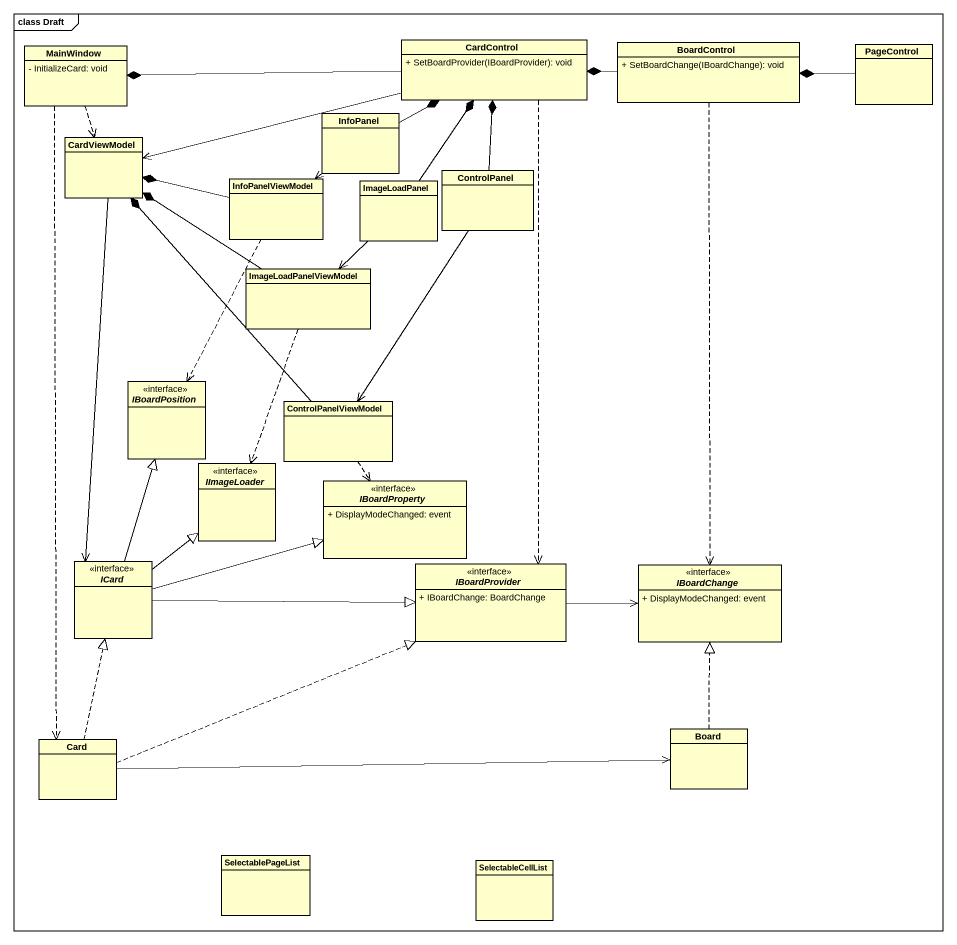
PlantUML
@startuml
mainframe class Draft
hide circle
hide empty members
skinparam classAttributeIconSize 0
class MainWindow {
  - InitializeCard: void
}
class CardControl {
  + SetBoardProvider(IBoardProvider): void
}
class BoardControl {
  + SetBoardChange(IBoardChange): void
}
class PageControl
class CardViewModel
class InfoPanel
class InfoPanelViewModel
class ImageLoadPanel
class ControlPanel
class ImageLoadPanelViewModel
interface IBoardPosition <<interface>>
class ControlPanelViewModel
interface IImageLoader <<interface>>
interface IBoardProperty <<interface>> {
  + DisplayModeChanged: event
}
interface ICard <<interface>>
interface IBoardProvider <<interface>> {
  + IBoardChange: BoardChange
}
interface IBoardChange <<interface>> {
  + DisplayModeChanged: event
}
class "Card" as Card_
class Board
class SelectablePageList
class SelectableCellList
MainWindow ..> CardViewModel
MainWindow ..> Card_
CardControl -left-* MainWindow
CardControl -left-> CardViewModel
CardControl ..> IBoardProvider
BoardControl -left-* CardControl
BoardControl ..> IBoardChange
PageControl -left-* BoardControl
CardViewModel --> ICard
InfoPanel -right-* CardControl
InfoPanel --> InfoPanelViewModel
InfoPanelViewModel -left-* CardViewModel
InfoPanelViewModel ..> IBoardPosition
ImageLoadPanel -up-* CardControl
ImageLoadPanel --> ImageLoadPanelViewModel
ControlPanel -up-* CardControl
ControlPanel --> ControlPanelViewModel
ImageLoadPanelViewModel -up-* CardViewModel
ImageLoadPanelViewModel ..> IImageLoader
ControlPanelViewModel -up-* CardViewModel
ControlPanelViewModel ..> IBoardProperty
ICard -up-|> IBoardPosition
ICard -up-|> IImageLoader
ICard -right-|> IBoardProperty
ICard -right-|> IBoardProvider
IBoardProvider -right-> IBoardChange
Card_ .up.|> ICard
Card_ .right.|> IBoardProvider
Card_ -right-> Board
Board .up.|> IBoardChange
@enduml
